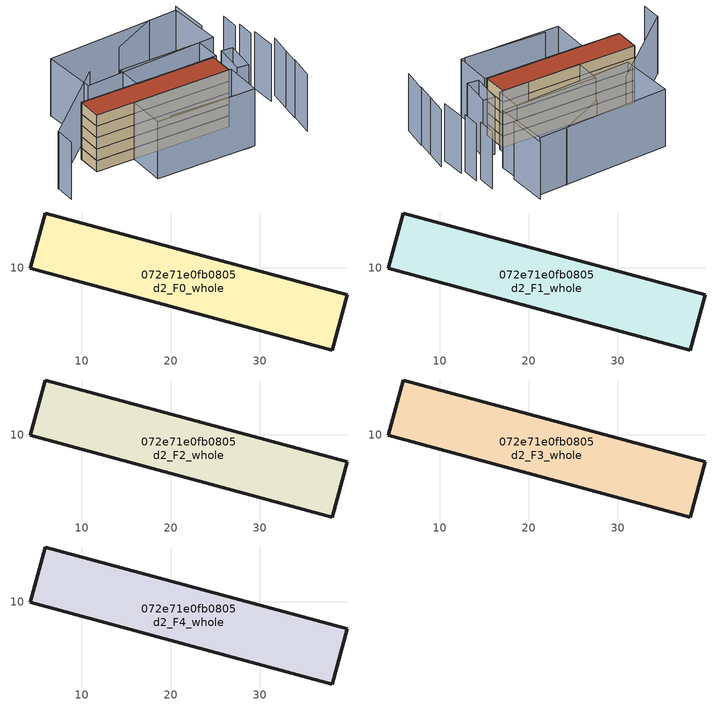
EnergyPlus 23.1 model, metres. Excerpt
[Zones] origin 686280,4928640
072e71e0fb0805d2_F0_whole
 floor ground (EU_floor_Construction): 38.11,0.78 39.79,6.97 5.95,16.16 4.27,9.96 z0
 wall outside (EU_wall_Construction): 5.95,16.16 39.79,6.97 38.11,0.78 4.27,9.96 5.95,16.16 z0:3
072e71e0fb0805d2_F1_whole
 floor to 072e71e0fb0805d2_F0_whole (EU_floor_Construction): 38.11,0.78 39.79,6.97 5.95,16.16 4.27,9.96 z3
 wall outside (EU_wall_Construction): 5.95,16.16 39.79,6.97 38.11,0.78 4.27,9.96 5.95,16.16 z3:6
072e71e0fb0805d2_F2_whole
 floor to 072e71e0fb0805d2_F1_whole (EU_floor_Construction): 38.11,0.78 39.79,6.97 5.95,16.16 4.27,9.96 z6
 wall outside (EU_wall_Construction): 5.95,16.16 39.79,6.97 38.11,0.78 4.27,9.96 5.95,16.16 z6:9
072e71e0fb0805d2_F3_whole
 floor to 072e71e0fb0805d2_F2_whole (EU_floor_Construction): 38.11,0.78 39.79,6.97 5.95,16.16 4.27,9.96 z9
 wall outside (EU_wall_Construction): 5.95,16.16 39.79,6.97 38.11,0.78 4.27,9.96 5.95,16.16 z9:12
072e71e0fb0805d2_F4_whole
 floor to 072e71e0fb0805d2_F3_whole (EU_floor_Construction): 38.11,0.78 39.79,6.97 5.95,16.16 4.27,9.96 z12
 wall outside (EU_wall_Construction): 5.95,16.16 39.79,6.97 38.11,0.78 4.27,9.96 5.95,16.16 z12:15
 roof outside (EU_roof_Construction): 39.79,6.97 38.11,0.78 4.27,9.96 5.95,16.16 z15
shading: 48.47,-13.43 51.03,-7.25 / 15.11,-2.42 35.15,-8.57 / 50.89,-7.5 52.64,-3.22 / 52.6,-3.21 54.8,2.17 / 52.41,1 53.97,7.29 / 52.84,7.6 54,11.95 / 52.85,12.26 54.05,16.73 / -6.53,11.8 -7.97,6.57 / 47.78,17.77 50.11,27.61 / 41.58,27.97 28.72,25.36 / 16.66,23.32 -6.66,11.65 / 13.8,7.26 38.61,0.53 / 38.61,0.53 36.07,-8.82 / 36.07,-8.82 11.26,-2.09 / 11.26,-2.09 13.8,7.26 / 40.01,0.04 42.87,7.47 / 42.87,7.47 45.58,6.43 / 45.58,6.43 42.72,-1 / 42.72,-1 40.01,0.04 / 40.56,6.88 19.99,12.14 / 19.99,12.14 21.66,18.67 / 21.66,18.67 42.23,13.41 / 42.23,13.41 40.56,6.88 / 45.96,12.64 12.05,19.64 / 12.05,19.64 14.9,33.47 / 14.9,33.47 48.81,26.48 / 48.81,26.48 45.96,12.64 z0:15
[Building]
EU S2 Campaign: North Axis=0; Terrain=City; Solar Distribution=FullExterior
[Site:Location]
Bologna: Latitude=44.5; Longitude=11.25; Time Zone=1; Elevation=37
[SizingPeriod:WeatherFileDays]
AnnualSizingPeriod: Begin Month=1; Begin Day of Month=1; End Month=12; End Day of Month=31; Day of Week for Start Day=Monday; Use Weather File Daylight Saving Period=No; Use Weather File Rain and Snow Indicators=No
[MATERIAL]
EU_InternalMass_Material: Roughness=MediumRough; Thickness=0.1; Conductivity=1; Density=1800; Specific Heat=900; Thermal Absorptance=0.9; Solar Absorptance=0.7; Visible Absorptance=0.7
[MATERIAL:NOMASS] Roughness=MediumRough; Thermal Absorptance=0.9; Solar Absorptance=0.7; Visible Absorptance=0.7
Name | Thermal Resistance
EU_wall_NoMass | 0.905828
EU_roof_NoMass | 0.37593
EU_floor_NoMass | 0.67114
[CONSTRUCTION]
EU_wall_Construction: EU_wall_NoMass
EU_roof_Construction: EU_roof_NoMass
EU_floor_Construction: EU_floor_NoMass
EU_InternalMass_Construction: EU_InternalMass_Material
[ZONE] Type=1; Multiplier=1; Ceiling Height=autocalculate; Floor Area=autocalculate; Part of Total Floor Area=Yes
Name | Volume
072e71e0fb0805d2_F0_whole | 675.182
072e71e0fb0805d2_F1_whole; 072e71e0fb0805d2_F2_whole; 072e71e0fb0805d2_F3_whole; 072e71e0fb0805d2_F4_whole | 675.183
[INTERNALMASS] Construction=EU_InternalMass_Construction; Surface Area=225.061
Name | Zone or ZoneList
072e71e0fb0805d2_F0_whole_EU_InternalMass | 072e71e0fb0805d2_F0_whole
072e71e0fb0805d2_F1_whole_EU_InternalMass | 072e71e0fb0805d2_F1_whole
072e71e0fb0805d2_F2_whole_EU_InternalMass | 072e71e0fb0805d2_F2_whole
072e71e0fb0805d2_F3_whole_EU_InternalMass | 072e71e0fb0805d2_F3_whole
072e71e0fb0805d2_F4_whole_EU_InternalMass | 072e71e0fb0805d2_F4_whole
[OTHEREQUIPMENT] Fuel Type=Electricity; Design Level Calculation Method=Watts/Area; Power per Zone Floor Area=1; Fraction Latent=0; Fraction Radiant=0; Fraction Lost=0; Carbon Dioxide Generation Rate=0; EndUse Subcategory=EU_Step8_InternalGains
Name | Zone or ZoneList or Space or SpaceList | Schedule
EU_Step8_InternalGain_072e71e0fb0805d2_F0_whole_f000 | 072e71e0fb0805d2_F0_whole | EU_Step8_GainSchedule_072e71e0fb0805d2_F0_whole_f000
EU_Step8_InternalGain_072e71e0fb0805d2_F1_whole_f000 | 072e71e0fb0805d2_F1_whole | EU_Step8_GainSchedule_072e71e0fb0805d2_F1_whole_f000
EU_Step8_InternalGain_072e71e0fb0805d2_F2_whole_f000 | 072e71e0fb0805d2_F2_whole | EU_Step8_GainSchedule_072e71e0fb0805d2_F2_whole_f000
EU_Step8_InternalGain_072e71e0fb0805d2_F3_whole_f000 | 072e71e0fb0805d2_F3_whole | EU_Step8_GainSchedule_072e71e0fb0805d2_F3_whole_f000
EU_Step8_InternalGain_072e71e0fb0805d2_F4_whole_f000 | 072e71e0fb0805d2_F4_whole | EU_Step8_GainSchedule_072e71e0fb0805d2_F4_whole_f000
[ZONEVENTILATION:DESIGNFLOWRATE] Schedule=EU_AlwaysOn; Design Flow Rate Calculation Method=AirChanges/Hour; Air Changes per Hour=0.73129; Ventilation Type=Natural; Fan Pressure Rise=0; Fan Total Efficiency=1; Constant Term Coefficient=1; Temperature Term Coefficient=0; Velocity Term Coefficient=0; Velocity Squared Term Coefficient=0; Minimum Indoor Temperature=-100; Maximum Indoor Temperature=100; Delta Temperature=-100; Minimum Outdoor Temperature=-100; Maximum Outdoor Temperature=100; Maximum Wind Speed=40
Name | Zone or ZoneList or Space or SpaceList
EU_ConstantAir_072e71e0fb0805d2_F0_whole | 072e71e0fb0805d2_F0_whole
EU_ConstantAir_072e71e0fb0805d2_F1_whole | 072e71e0fb0805d2_F1_whole
EU_ConstantAir_072e71e0fb0805d2_F2_whole | 072e71e0fb0805d2_F2_whole
EU_ConstantAir_072e71e0fb0805d2_F3_whole | 072e71e0fb0805d2_F3_whole
EU_ConstantAir_072e71e0fb0805d2_F4_whole | 072e71e0fb0805d2_F4_whole
[HVACTEMPLATE:THERMOSTAT] Constant Heating Setpoint=20; Constant Cooling Setpoint=50
EU_HeatOnly_072e71e0fb0805d2_F0_whole; EU_HeatOnly_072e71e0fb0805d2_F1_whole; EU_HeatOnly_072e71e0fb0805d2_F2_whole; EU_HeatOnly_072e71e0fb0805d2_F3_whole; EU_HeatOnly_072e71e0fb0805d2_F4_whole
[HVACTEMPLATE:ZONE:IDEALLOADSAIRSYSTEM] System Availability Schedule=EU_AlwaysOn; Maximum Heating Supply Air Temperature=50; Minimum Cooling Supply Air Temperature=13; Maximum Heating Supply Air Humidity Ratio=0.0156; Minimum Cooling Supply Air Humidity Ratio=0.0077; Heating Limit=NoLimit; Cooling Limit=NoLimit; Heating Availability Schedule=EU_AlwaysOn; Cooling Availability Schedule=EU_CoolingOff; Dehumidification Control Type=ConstantSensibleHeatRatio; Cooling Sensible Heat Ratio=0.7; Dehumidification Setpoint=60; Humidification Control Type=None; Humidification Setpoint=30; Outdoor Air Method=None; Outdoor Air Flow Rate per Person=0.00944; Outdoor Air Flow Rate per Zone Floor Area=0; Outdoor Air Flow Rate per Zone=0; Demand Controlled Ventilation Type=None; Outdoor Air Economizer Type=NoEconomizer; Heat Recovery Type=None; Sensible Heat Recovery Effectiveness=0.7; Latent Heat Recovery Effectiveness=0.65
Name | Template Thermostat
072e71e0fb0805d2_F0_whole | EU_HeatOnly_072e71e0fb0805d2_F0_whole
072e71e0fb0805d2_F1_whole | EU_HeatOnly_072e71e0fb0805d2_F1_whole
072e71e0fb0805d2_F2_whole | EU_HeatOnly_072e71e0fb0805d2_F2_whole
072e71e0fb0805d2_F3_whole | EU_HeatOnly_072e71e0fb0805d2_F3_whole
072e71e0fb0805d2_F4_whole | EU_HeatOnly_072e71e0fb0805d2_F4_whole
[SIZING:ZONE] Zone Cooling Design Supply Air Temperature Input Method=SupplyAirTemperature; Zone Cooling Design Supply Air Temperature=13; Zone Heating Design Supply Air Temperature Input Method=SupplyAirTemperature; Zone Heating Design Supply Air Temperature=50; Zone Cooling Design Supply Air Humidity Ratio=0.008; Zone Heating Design Supply Air Humidity Ratio=0.008; Cooling Design Air Flow Method=DesignDay; Cooling Design Air Flow Rate=0; Cooling Minimum Air Flow per Zone Floor Area=0.000762; Cooling Minimum Air Flow=0; Cooling Minimum Air Flow Fraction=0.2; Heating Design Air Flow Method=DesignDay; Heating Design Air Flow Rate=0; Heating Maximum Air Flow per Zone Floor Area=0.002032; Heating Maximum Air Flow=0.141576; Heating Maximum Air Flow Fraction=0.3; Account for Dedicated Outdoor Air System=No; Dedicated Outdoor Air System Control Strategy=NeutralSupplyAir; Dedicated Outdoor Air Low Setpoint Temperature for Design=autosize; Dedicated Outdoor Air High Setpoint Temperature for Design=autosize; Zone Load Sizing Method=Sensible Load Only No Latent Load; Zone Latent Cooling Design Supply Air Humidity Ratio Input Method=HumidityRatioDifference; Zone Cooling Design Supply Air Humidity Ratio Difference=0.005; Zone Latent Heating Design Supply Air Humidity Ratio Input Method=HumidityRatioDifference; Zone Humidification Design Supply Air Humidity Ratio Difference=0.005
072e71e0fb0805d2_F0_whole; 072e71e0fb0805d2_F1_whole; 072e71e0fb0805d2_F2_whole; 072e71e0fb0805d2_F3_whole; 072e71e0fb0805d2_F4_whole
[SCHEDULE:CONSTANT]
Name | Hourly Value
EU_AlwaysOn | 1
EU_CoolingOff | 0
[SCHEDULE:FILE] Column Number=1; Rows to Skip at Top=0; Number of Hours of Data=8760; Column Separator=Comma; Interpolate to Timestep=No; Minutes per Item=60; Adjust Schedule for Daylight Savings=Yes
Name | File
EU_Step8_GainSchedule_072e71e0fb0805d2_F0_whole_f000 | ../../schedules/072e71e0fb0805d2/072e71e0fb0805d2_F0_whole_f000_gain.csv
EU_Step8_GainSchedule_072e71e0fb0805d2_F1_whole_f000 | ../../schedules/072e71e0fb0805d2/072e71e0fb0805d2_F1_whole_f000_gain.csv
EU_Step8_GainSchedule_072e71e0fb0805d2_F2_whole_f000 | ../../schedules/072e71e0fb0805d2/072e71e0fb0805d2_F2_whole_f000_gain.csv
EU_Step8_GainSchedule_072e71e0fb0805d2_F3_whole_f000 | ../../schedules/072e71e0fb0805d2/072e71e0fb0805d2_F3_whole_f000_gain.csv
EU_Step8_GainSchedule_072e71e0fb0805d2_F4_whole_f000 | ../../schedules/072e71e0fb0805d2/072e71e0fb0805d2_F4_whole_f000_gain.csv
